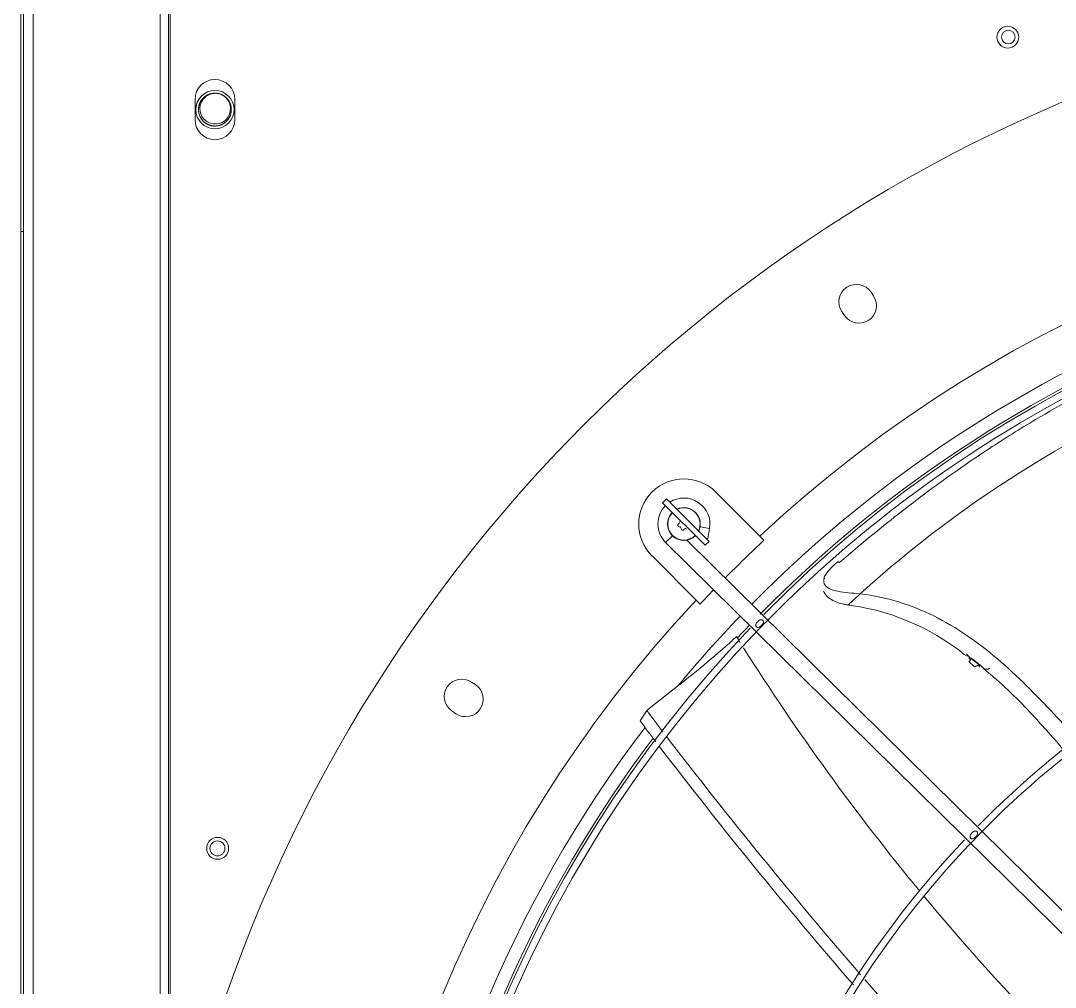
# Model space of a CAD drawing. Header units: millimetres. Extents: x 113490 to 142599, y -20467 to 115.
# Drawn here: x 124745.2 to 125123.5, y -11175.8 to -10822.5 of the extents above; entities that cross this region are included whole.
import ezdxf

# ---------------------------------------------------------------- set-up
doc = ezdxf.new("R2010")
doc.units = ezdxf.units.MM
doc.layers.add('DV3_0', color=7, linetype='Continuous')

msp = doc.modelspace()

# ---------------------------------------------------------------- linework, layer by layer
at = {"layer": 'DV3_0', "color": 7, "linetype": 'Continuous', "lineweight": 15}
for p, q in [((124745.24, -11906.49), (124745.24, -9742.49)), ((124746.24, -11906.49), (124746.24, -9742.49)), ((124796.24, -11847.85), (124796.24, -9857.26)), ((124799.24, -11847.85), (124799.24, -9857.26)), ((124808.99, -10851.24), (124808.99, -10858.74)), ((124823.49, -10858.74), (124823.49, -10851.24)), ((124745.24, -10899.48), (124746.24, -10899.48)), ((125057.02, -10923.11), (125056.08, -10921.7)), ((125045.44, -10928.81), (125046.38, -10930.23)), ((124981.32, -10997.24), (124979.91, -10998.66)), ((124981.32, -10997.24), (124996.88, -11012.8)), ((125015.46, -11010.88), (124999.35, -10994.77)), ((124995.46, -11014.22), (124979.91, -10998.66)), ((124996.4, -11011.7), (124997.04, -11008.09)), ((124981.01, -11013.2), (125323.44, -11350.87)), ((125327, -11345.95), (124988.7, -11012.35)), ((124991.72, -11010.88), (124992.21, -11010.96)), ((124995.46, -11014.22), (124996.88, -11012.8)), ((124995.64, -11011.57), (124996.4, -11011.7)), ((125016.96, -11012.37), (125015.46, -11010.88)), ((124976.02, -11018.1), (124992.13, -11034.22)), ((124992.13, -11034.22), (124993.62, -11035.71)), ((125090.18, -11054.09), (125091.19, -11054.77)), ((125091.8, -11056.75), (125093.97, -11058.61)), ((125092.95, -11055.64), (125092.85, -11055.74)), ((125095.74, -11057.77), (125092.95, -11055.64)), ((125097.13, -11059.16), (125098.43, -11060.31)), ((124911.47, -11065.13), (124910.06, -11064.19)), ((124985.39, -11065.73), (124975.04, -11073.89)), ((124975.04, -11073.89), (124974.11, -11074.65)), ((124902.95, -11074.83), (124904.36, -11075.78)), ((124974.11, -11074.65), (124971.66, -11078.43))]:
    msp.add_line(p, q, dxfattribs=at)
at = {"layer": 'DV3_0', "color": 7, "linetype": 'Continuous', "lineweight": 20}
for p, q in [((124749.84, -11903.49), (124749.84, -9745.49)), ((124799.84, -11862.07), (124799.84, -9845.59)), ((124993.59, -11007.48), (124997.04, -11008.09)), ((124983.47, -11010.71), (124981.01, -11013.2)), ((125095.64, -11057.89), (125092.85, -11055.74))]:
    msp.add_line(p, q, dxfattribs=at)
at = {"layer": 'DV3_0', "color": 7, "linetype": 'Continuous', "lineweight": 15}
for centre, radius in [((125106.07, -10828.5), 4), ((125106.28, -10828.48), 2.5), ((124816.24, -10854.99), 7), ((124817.24, -11124.99), 4), ((124817.15, -11124.99), 2.75)]:
    msp.add_circle(centre, radius, dxfattribs=at)
for centre, radius, start, end in [((125341.24, -11359.99), 551.5, 105.4775, 164.5225), ((124816.24, -10851.24), 7.25, 0, 180), ((124816.24, -10854.99), 6, 64.8963, 82.5227), ((124816.24, -10858.74), 7.25, 180, 0), ((125341.24, -11359.99), 477.5, 46.9802, 133.0198), ((125341.24, -11359.99), 456, 45.9967, 135.345), ((125341.24, -11359.99), 453.5, 90, 135.5593), ((125050.76, -10925.26), 6.4, 33.75, 213.75), ((125051.7, -10926.67), 6.4, 213.75, 33.75), ((125341.24, -11359.99), 457, 110.2761, 135.4462), ((124987.68, -11006.44), 16.5, 45, 225), ((124987.68, -11006.44), 9.5, 350, 122.8178), ((124987.68, -11006.44), 9.5, 135, 225.4011), ((124987.68, -11006.44), 6, 135, 315), ((124987.68, -11006.44), 6, 334.4712, 115.5288), ((124987.68, -11006.44), 5.91, 334.7712, 115.2288), ((124987.68, -11006.44), 5.91, 135, 315), ((124985.43, -11005.83), 0.6, 298.8788, 31.1212), ((124986.01, -11006.88), 0.6, 118.8618, 271.1382), ((124986.04, -11008.08), 0.6, 358.8788, 91.1212), ((124987.24, -11008.11), 0.6, 178.8617, 331.1383), ((124988.29, -11008.69), 0.6, 58.8788, 151.1212), ((125341.24, -11359.99), 475.39, 133.011, 135.4011), ((125341.24, -11359.99), 346, 46.4603, 135.3186), ((125341.24, -11359.99), 343.5, 90, 135.6595), ((125055.87, -11035.97), 19.7, 127.2844, 146.8694), ((125042.55, -11027.16), 3.73, 148.8324, 198.5323), ((125039.99, -11026.01), 1.01, 129.0108, 207.7636), ((125039.16, -11025.11), 0.229, 329.2787, 337.2497), ((125341.24, -11359.99), 475.39, 136.1242, 136.989), ((125041.36, -11123.82), 92.44, 83.3264, 83.4691), ((125341.24, -11359.99), 477.5, 136.9802, 223.0198), ((125036.35, -11121.56), 86.32, 51.4172, 83.6329), ((125341.24, -11359.99), 457, 136.1594, 136.9627), ((125341.24, -11359.99), 453.5, 135.5593, 135.9166), ((125341.24, -11359.99), 456, 136.2282, 225.3442), ((125341.24, -11359.99), 453.5, 135.9912, 225.5589), ((124733.76, -10745.29), 407.44, 308.1421, 312.0989), ((125746.63, -10585.4), 872.25, 211.99842, 212.16586), ((125341.24, -11359.99), 453.5, 135.9166, 135.9912), ((125746.63, -10585.4), 872.25, 212.31442, 219.53683), ((125091.29, -11054.41), 5.58, 321.387, 322.944), ((124906.5, -11069.51), 6.4, 56.25, 236.25), ((124907.92, -11070.45), 6.4, 236.25, 56.25), ((126505.48, -9914.21), 1921.39, 217.15391, 217.44204), ((126441.25, -9969.73), 1840.9, 217.03202, 217.32877), ((125341.24, -11359.99), 457, 142.9574, 169.7123), ((126505.48, -9914.21), 1921.39, 217.51308, 220.85897), ((126441.25, -9969.73), 1840.9, 217.39011, 220.89455), ((125341.24, -11359.99), 346, 136.506, 225.3203), ((125341.24, -11359.99), 343.5, 135.6595, 225.6229), ((125746.63, -10585.4), 872.25, 219.6863, 226.90224), ((126505.48, -9914.21), 1921.39, 220.9289, 224.29797)]:
    msp.add_arc(centre, radius, start, end, dxfattribs=at)
at = {"layer": 'DV3_0', "color": 7, "linetype": 'Continuous', "lineweight": 20}
for centre, radius, start, end in [((125341.24, -11359.99), 461.75, 110.0855, 135.4011), ((125334.75, -11343.28), 420.46, 110.8294, 132.2399), ((125341.24, -11359.99), 461.75, 136.1456, 140.4114), ((125341.24, -11359.99), 461.75, 142.7915, 173.1384)]:
    msp.add_arc(centre, radius, start, end, dxfattribs=at)
at = {"layer": 'DV3_0', "color": 7, "linetype": 'Continuous', "lineweight": 15}
msp.add_rational_spline([(124821.78, -10852.69), (124820.45, -10849.49), (124817.02, -10849.04), (124813.58, -10848.59), (124811.48, -10851.34), (124809.37, -10854.09), (124810.7, -10857.29), (124812.02, -10860.49), (124815.46, -10860.94), (124818.89, -10861.39), (124821, -10858.64), (124823.11, -10855.89), (124821.78, -10852.69), (124820.45, -10849.49), (124817.02, -10849.04), (124813.58, -10848.59), (124811.48, -10851.34), (124809.37, -10854.09), (124810.7, -10857.29), (124812.02, -10860.49), (124815.46, -10860.94), (124818.89, -10861.39), (124821, -10858.64), (124823.11, -10855.89), (124821.78, -10852.69), (124820.89, -10850.54), (124818.78, -10849.56)], [1, 0.866025403784, 1, 0.866025403784, 1, 0.866025403784, 1, 0.866025403784, 1, 0.866025403784, 1, 0.866025403784, 1, 0.866025403784, 1, 0.866025403784, 1, 0.866025403784, 1, 0.866025403784, 1, 0.866025403784, 1, 0.866025403784, 1, 0.90591222949, 0.943976505854], degree=2, knots=[0.94372108, 0.94372108, 0.94372108, 0.9481517, 0.9481517, 0.95258231, 0.95258231, 0.95701293, 0.95701293, 0.96144354, 0.96144354, 0.96587416, 0.96587416, 0.97030477, 0.97030477, 0.97473539, 0.97473539, 0.979166, 0.979166, 0.98359662, 0.98359662, 0.98802723, 0.98802723, 0.99245785, 0.99245785, 0.99688846, 0.99688846, 1, 1, 1], dxfattribs=at)
for points, knots in [([(124814.78, -10859.91), (124813.41, -10859.59), (124812.22, -10858.71), (124810.79, -10856.34), (124810.56, -10854.87), (124811.14, -10852.17), (124811.96, -10850.94), (124814.21, -10849.31), (124815.63, -10848.92), (124817.02, -10849.04)], [0, 0, 0, 0, 0.25, 0.25, 0.5, 0.5, 0.75, 0.75, 1, 1, 1, 1]), ([(124818.78, -10849.56), (124820.02, -10850.21), (124820.99, -10851.3), (124822.03, -10853.89), (124822.05, -10855.36), (124821.07, -10857.97), (124820.08, -10859.08), (124817.59, -10860.28), (124816.1, -10860.39), (124814.78, -10859.91)], [0, 0, 0, 0, 0.25, 0.25, 0.5, 0.5, 0.75, 0.75, 1, 1, 1, 1]), ([(125183.78, -10936.09), (125182.08, -10936.72), (125177.94, -10938.29), (125169.09, -10941.8), (125159.51, -10945.84), (125148.93, -10950.71), (125139.76, -10955.23), (125128.69, -10961.07), (125115.07, -10968.83), (125099.47, -10978.59), (125084.01, -10989.22), (125070.71, -10999.12), (125059.99, -11007.61), (125051.56, -11014.53), (125046.69, -11018.69), (125044.48, -11020.58)], [0.2372655, 0.2372655, 0.2372655, 0.2372655, 0.2629324, 0.3003611, 0.375216, 0.4179257, 0.4668403, 0.518544, 0.5907456, 0.6811722, 0.7688048, 0.8461038, 0.908484, 0.9586231, 1, 1, 1, 1]), ([(124991.91, -11010.66), (124991.93, -11010.68), (124991.98, -11010.73), (124992.08, -11010.83), (124992.17, -11010.92), (124992.21, -11010.96)], [0.93699996, 0.93699996, 0.93699996, 0.93699996, 0.94570082, 0.97250001, 1, 1, 1, 1]), ([(125039.01, -11028.34), (125039.31, -11029.06), (125039.93, -11029.62), (125041.64, -11030.5), (125042.74, -11030.81), (125045.19, -11031.27), (125046.54, -11031.43), (125049.25, -11031.71), (125050.62, -11031.83), (125051.87, -11031.98)], [0, 0, 0, 0, 0.25, 0.25, 0.5, 0.5, 0.75, 0.75, 1, 1, 1, 1]), ([(125038.76, -11030.98), (125038.9, -11031.31), (125039.25, -11032.13), (125040.59, -11033.43), (125043.32, -11035.19), (125045.84, -11035.71), (125047.79, -11036.07)], [0, 0, 0, 0, 0.112555, 0.329721, 0.555034, 1, 1, 1, 1]), ([(125047.71, -11036.05), (125047.71, -11036.04), (125047.77, -11035.98), (125047.97, -11035.78), (125048.35, -11035.43), (125048.76, -11035.05), (125049.31, -11034.53), (125050.01, -11033.9), (125050.9, -11033.09), (125051.66, -11032.4), (125052.1, -11032)], [0.4374993, 0.4374993, 0.4374993, 0.4374993, 0.4998211, 0.6248762, 0.6874038, 0.7499314, 0.812459, 0.8749866, 0.9375141, 0.9999949, 0.9999949, 0.9999949, 0.9999949]), ([(125131.91, -11085.59), (125128.95, -11082.28), (125125.94, -11079.01), (125116.29, -11068.77), (125109.49, -11061.88), (125095.03, -11049.58), (125087.36, -11044.17), (125070.77, -11035.95), (125061.85, -11033.12), (125052.1, -11032)], [0.5671555, 0.5671555, 0.5671555, 0.5671555, 0.625, 0.625, 0.75, 0.75, 0.875, 0.875, 1, 1, 1, 1]), ([(125014.18, -11044.03), (125014.14, -11043.98), (125014.06, -11043.89), (125013.95, -11043.65), (125013.91, -11043.25), (125014.09, -11042.82), (125014.35, -11042.43), (125014.63, -11042.12), (125014.93, -11041.84), (125015.31, -11041.57), (125015.73, -11041.39), (125016.12, -11041.42), (125016.36, -11041.53), (125016.45, -11041.61), (125016.5, -11041.65)], [0, 0, 0, 0, 0.040441, 0.08184, 0.180502, 0.319168, 0.407275, 0.502441, 0.597059, 0.684342, 0.821198, 0.918588, 0.959713, 1, 1, 1, 1]), ([(125016.5, -11041.65), (125016.54, -11041.69), (125016.62, -11041.78), (125016.73, -11042.02), (125016.77, -11042.42), (125016.59, -11042.85), (125016.33, -11043.24), (125016.05, -11043.55), (125015.75, -11043.83), (125015.37, -11044.1), (125014.95, -11044.28), (125014.56, -11044.26), (125014.32, -11044.14), (125014.23, -11044.07), (125014.18, -11044.03)], [0, 0, 0, 0, 0.040419, 0.081737, 0.180004, 0.318741, 0.407079, 0.502384, 0.597672, 0.685216, 0.821732, 0.918627, 0.959704, 1, 1, 1, 1]), ([(125092.95, -11055.63), (125092.89, -11055.59), (125092.74, -11055.49), (125092.42, -11055.28), (125092.02, -11055.02), (125091.52, -11054.62), (125091.18, -11054.25), (125091.05, -11053.95), (125091.03, -11053.9)], [0, 0, 0, 0, 0.0427487, 0.1089556, 0.23488, 0.3499859, 0.5247423, 0.5619881, 0.5619881, 0.5619881, 0.5619881]), ([(125092.85, -11055.74), (125092.83, -11055.74), (125092.8, -11055.72), (125092.74, -11055.73), (125092.67, -11055.73), (125092.58, -11055.75), (125092.47, -11055.77), (125092.3, -11055.79), (125092.13, -11055.8), (125091.96, -11055.75), (125091.85, -11055.62), (125091.99, -11055.48), (125092.06, -11055.41)], [0, 0, 0, 0, 0.012044, 0.035772, 0.072016, 0.120628, 0.180709, 0.274151, 0.441021, 0.561352, 0.790208, 1, 1, 1, 1]), ([(125092.85, -11055.74), (125092.8, -11055.79), (125092.72, -11055.87), (125092.61, -11055.99), (125092.5, -11056.1), (125092.4, -11056.2), (125092.31, -11056.3), (125092.23, -11056.39), (125092.16, -11056.47), (125092.1, -11056.55), (125092.05, -11056.61), (125092, -11056.67), (125091.97, -11056.72), (125091.94, -11056.76), (125091.93, -11056.8), (125091.92, -11056.82), (125091.92, -11056.84), (125091.93, -11056.85), (125091.93, -11056.85)], [0, 0, 0, 0, 0.031475, 0.0625958, 0.0933628, 0.1237773, 0.1538417, 0.1835592, 0.2129345, 0.2419735, 0.2706833, 0.2990728, 0.3271542, 0.3549404, 0.3824438, 0.4096765, 0.4366503, 0.4569653, 0.4569653, 0.4569653, 0.4569653]), ([(125095.64, -11057.89), (125095.58, -11057.92), (125095.46, -11057.98), (125095.28, -11058.07), (125095.1, -11058.15), (125094.94, -11058.23), (125094.78, -11058.29), (125094.62, -11058.35), (125094.48, -11058.4), (125094.34, -11058.45), (125094.22, -11058.48), (125094.11, -11058.5), (125094.01, -11058.51), (125093.92, -11058.5), (125093.85, -11058.48), (125093.79, -11058.45), (125093.76, -11058.42), (125093.75, -11058.4)], [0, 0, 0, 0, 0.0314072, 0.063257, 0.0955249, 0.1281906, 0.1612384, 0.1946578, 0.2284443, 0.2625995, 0.2971318, 0.332057, 0.3673985, 0.4031877, 0.4394642, 0.4762758, 0.5136785, 0.5136785, 0.5136785, 0.5136785]), ([(125095.88, -11058.46), (125095.84, -11058.51), (125095.78, -11058.59), (125095.66, -11058.67), (125095.6, -11058.64), (125095.6, -11058.5), (125095.63, -11058.33), (125095.68, -11058.16), (125095.71, -11058.02), (125095.71, -11057.95), (125095.67, -11057.9), (125095.65, -11057.89), (125095.64, -11057.89)], [0, 0, 0, 0, 0.127334, 0.220789, 0.468502, 0.604215, 0.74663, 0.891503, 0.957481, 0.981971, 0.990853, 1, 1, 1, 1]), ([(125099.46, -11059.15), (125099.42, -11059.18), (125099.34, -11059.23), (125099.22, -11059.31), (125099.11, -11059.37), (125098.99, -11059.42), (125098.88, -11059.46), (125098.78, -11059.49), (125098.62, -11059.52), (125098.4, -11059.54), (125098.07, -11059.5), (125097.68, -11059.37), (125097.2, -11059.09), (125096.8, -11058.78), (125096.5, -11058.49), (125096.29, -11058.29), (125096.13, -11058.12), (125096, -11058), (125095.93, -11057.93), (125095.87, -11057.87), (125095.8, -11057.82), (125095.76, -11057.78), (125095.74, -11057.77)], [0, 0, 0, 0, 0.032342, 0.063135, 0.092386, 0.120131, 0.146436, 0.171383, 0.195073, 0.258132, 0.321275, 0.421155, 0.547116, 0.703173, 0.766665, 0.832575, 0.904454, 0.924849, 0.944576, 0.964005, 0.982714, 1, 1, 1, 1]), ([(125098.43, -11060.31), (125101.7, -11063.12), (125107.11, -11067.77), (125114.58, -11075.57), (125121.1, -11082.72), (125124.97, -11087.24), (125126.92, -11089.59)], [0, 0, 0, 0, 0.0665262, 0.1303545, 0.1795293, 0.2312581, 0.2312581, 0.2312581, 0.2312581]), ([(125092.51, -11121.27), (125092.47, -11121.22), (125092.39, -11121.13), (125092.28, -11120.89), (125092.24, -11120.49), (125092.42, -11120.06), (125092.68, -11119.67), (125092.95, -11119.36), (125093.26, -11119.08), (125093.63, -11118.81), (125094.05, -11118.62), (125094.45, -11118.65), (125094.69, -11118.77), (125094.78, -11118.85), (125094.82, -11118.88)], [0, 0, 0, 0, 0.040471, 0.081926, 0.180876, 0.319892, 0.408079, 0.503208, 0.597701, 0.68481, 0.821378, 0.918632, 0.959731, 1, 1, 1, 1]), ([(125094.82, -11118.88), (125094.86, -11118.93), (125094.94, -11119.02), (125095.06, -11119.26), (125095.1, -11119.66), (125094.92, -11120.09), (125094.65, -11120.48), (125094.38, -11120.79), (125094.07, -11121.07), (125093.7, -11121.34), (125093.28, -11121.52), (125092.89, -11121.5), (125092.65, -11121.39), (125092.56, -11121.31), (125092.51, -11121.27)], [0, 0, 0, 0, 0.040443, 0.081793, 0.180216, 0.319289, 0.407802, 0.503208, 0.598506, 0.68594, 0.822069, 0.918689, 0.959722, 1, 1, 1, 1])]:
    msp.add_open_spline(points, degree=3, knots=knots, dxfattribs=at)
at = {"layer": 'DV3_0', "color": 7, "linetype": 'Continuous', "lineweight": 20}
msp.add_open_spline([(125043.94, -11020.29), (125043.97, -11020.24), (125044.05, -11020.23), (125044.26, -11020.34), (125044.39, -11020.45), (125044.48, -11020.58)], degree=3, knots=[0, 0, 0, 0, 0.5, 0.5, 1, 1, 1, 1], dxfattribs=at)

doc.saveas('drawing.dxf')
